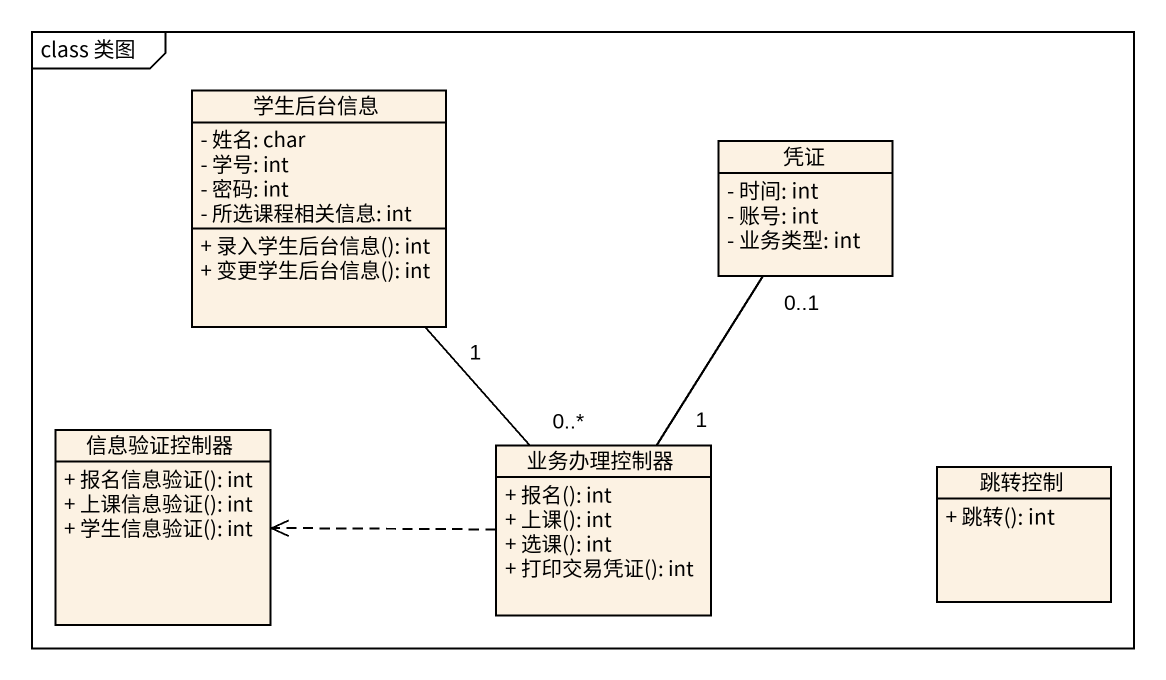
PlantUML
@startuml
mainframe class 类图
hide circle
hide empty members
skinparam classAttributeIconSize 0
class 学生后台信息 {
  - 姓名: char
  - 学号: int
  - 密码: int
  - 所选课程相关信息: int
  + 录入学生后台信息(): int
  + 变更学生后台信息(): int
}
class 凭证 {
  - 时间: int
  - 账号: int
  - 业务类型: int
}
class 信息验证控制器 {
  + 报名信息验证(): int
  + 上课信息验证(): int
  + 学生信息验证(): int
}
class 业务办理控制器 {
  + 报名(): int
  + 上课(): int
  + 选课(): int
  + 打印交易凭证(): int
}
class 跳转控制 {
  + 跳转(): int
}
学生后台信息 "1" -- "0..*" 业务办理控制器
业务办理控制器 "1" -up- "0..1" 凭证
业务办理控制器 .left.> 信息验证控制器
@enduml
